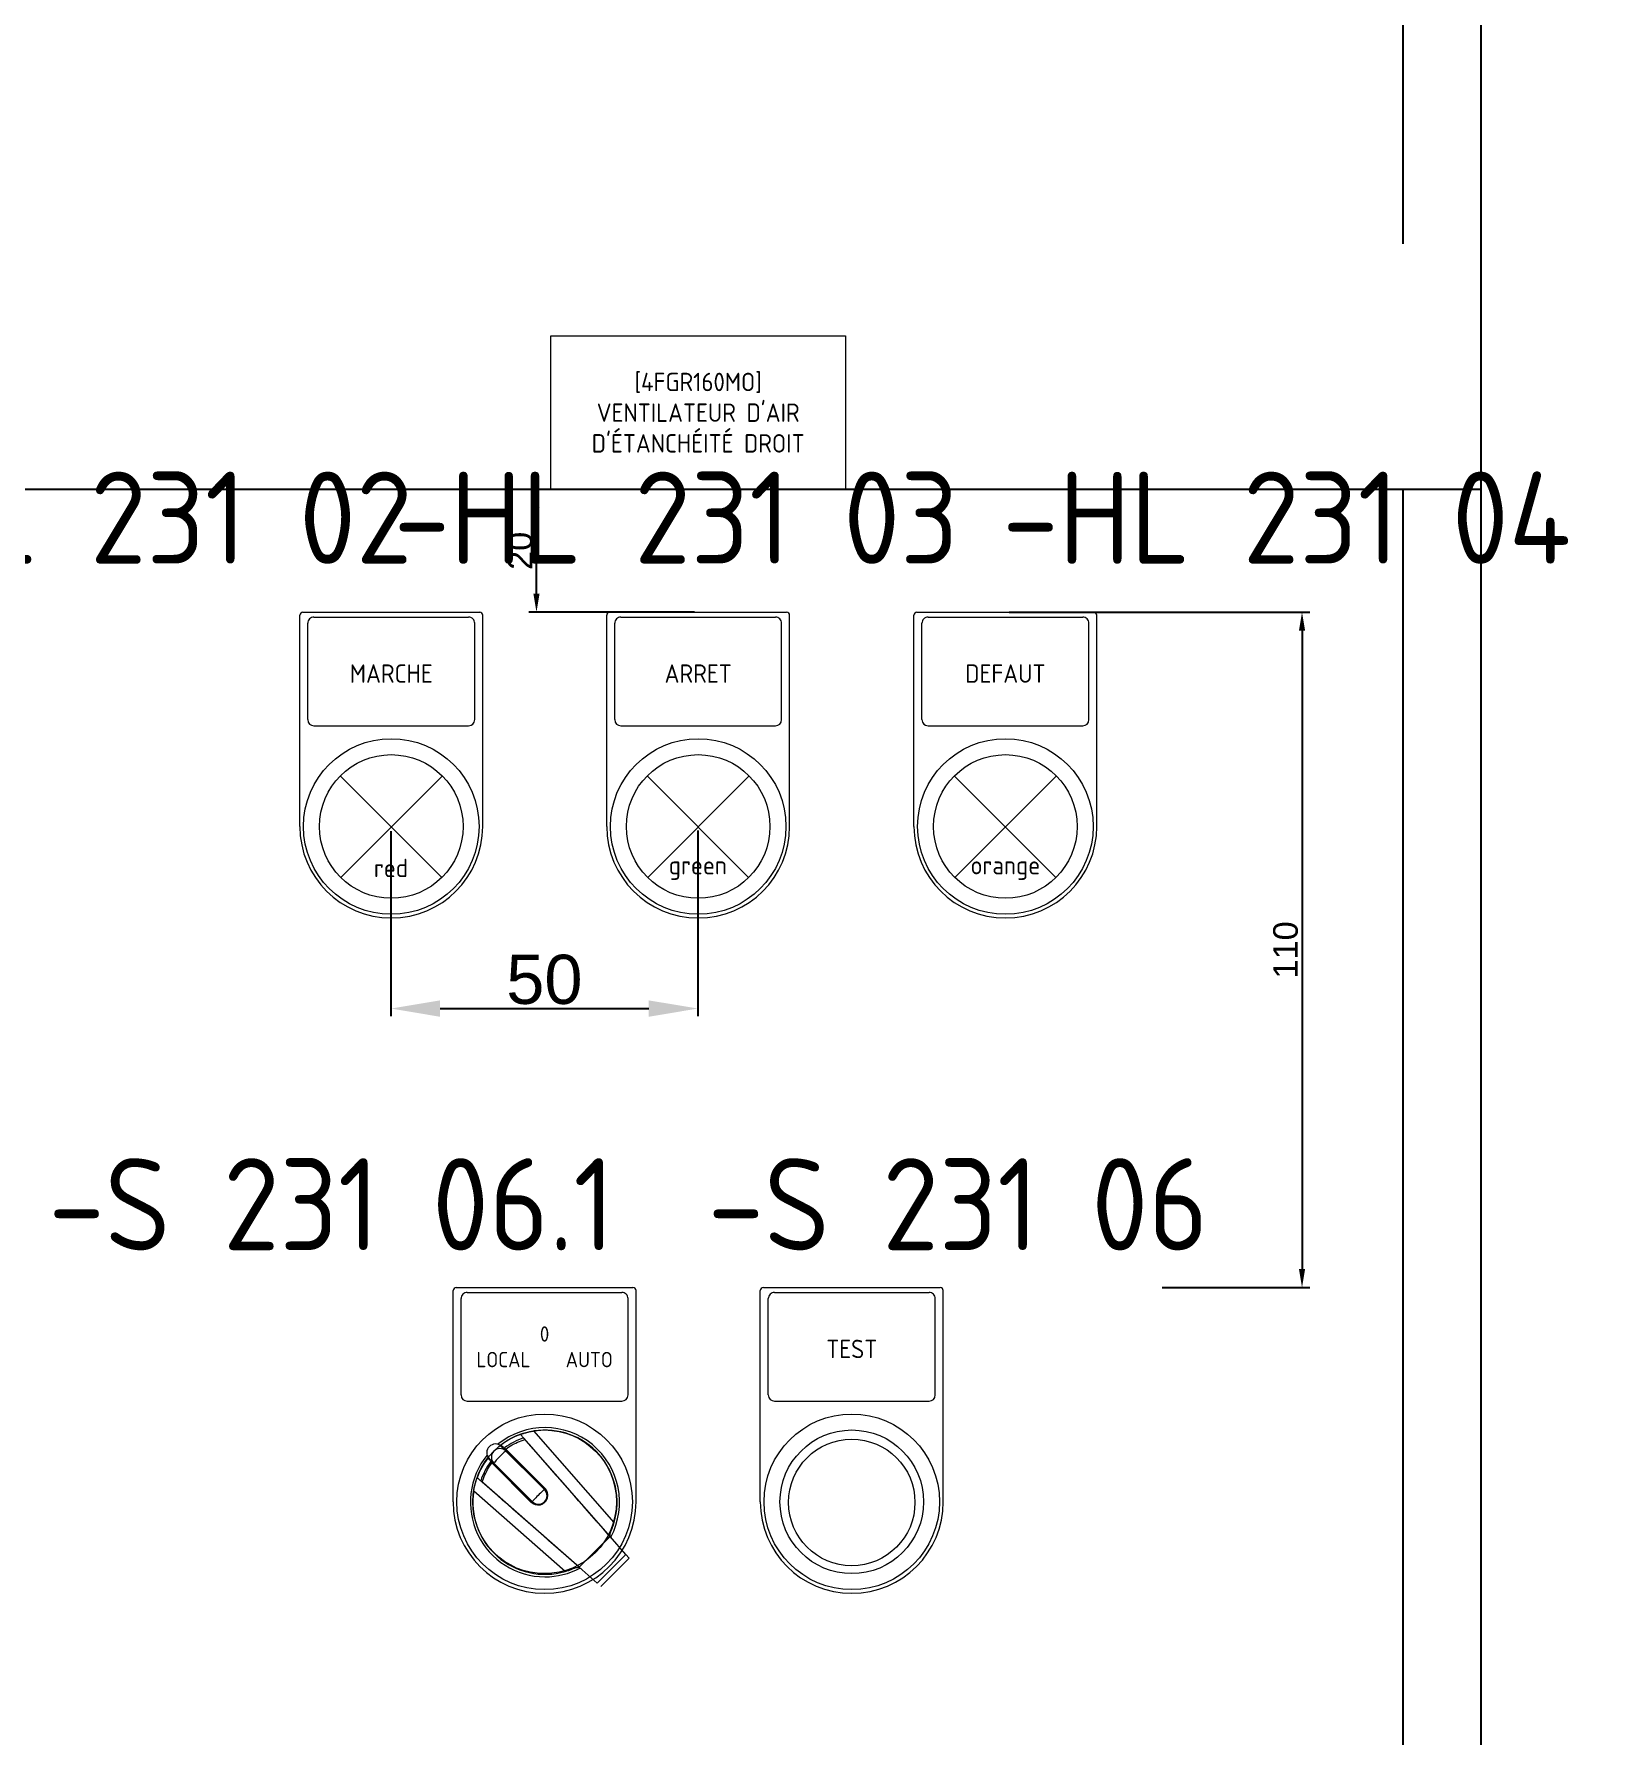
# Model space of a CAD drawing. Header units: millimetres. Extents: x 37984 to 70752, y 14140 to 37584.
# Drawn here: x 39697.5 to 39951.1, y 23716.4 to 23993.6 of the extents above; entities that cross this region are included whole.
import ezdxf
from ezdxf.enums import TextEntityAlignment as Align

# ---------------------------------------------------------------- set-up
doc = ezdxf.new("R2010")
doc.units = ezdxf.units.MM
doc.set_wipeout_variables(frame=1)
doc.layers.add('! NO PLOT !', color=7, linetype='Continuous', true_color=0xff75dd, plot=False)
doc.layers.add('000-PI-Oprema', color=30, linetype='Continuous', lineweight=5)
doc.layers.add('000-PI-ORMAR', color=2, linetype='Continuous')
doc.layers.add('000-PI_TEXT', color=7, linetype='Continuous')
doc.styles.add('PI0', font='isocpeur.ttf', dxfattribs={"width": 0.9})
doc.styles.get("Standard").update_dxf_attribs({"font": 'arial.ttf'})
doc.dimstyles.new('ISO-25', dxfattribs={"dimtxt": 4, "dimasz": 3, "dimexe": 1.25, "dimexo": 0.625, "dimtad": 1, "dimtxsty": 'Standard', "dimcen": 3, "dimadec": 0, "dimazin": 0, "dimtfac": 1, "dimtmove": 0, "dimatfit": 3, "dimfxl": 1, "dimarcsym": 0})
doc.dimstyles.new('ISO-25-lb', dxfattribs={"dimtxt": 8, "dimasz": 8, "dimexe": 1.25, "dimexo": 0.625, "dimtad": 1, "dimtxsty": 'Standard', "dimcen": 5, "dimadec": 0, "dimazin": 0, "dimtfac": 1, "dimtmove": 0, "dimatfit": 3, "dimfxl": 1, "dimarcsym": 0})

# ---------------------------------------------------------------- blocks, each defined once
blk = doc.blocks.new('podloska')
at = {"layer": '000-PI-Oprema'}
for p, q in [((43279.2, 39098.35), (43308, 39098.35)), ((43278.7, 39063.45), (43278.7, 39097.85)), ((43280, 39080.85), (43280, 39096.55)), ((43281, 39097.55), (43306.2, 39097.55)), ((43307.2, 39080.85), (43307.2, 39096.55)), ((43308.5, 39063.45), (43308.5, 39097.85)), ((43281, 39079.85), (43306.2, 39079.85))]:
    blk.add_line(p, q, dxfattribs=at)
blk.add_circle((43293.6, 39063.45), 14.3, dxfattribs=at)
at = {"layer": '000-PI-Oprema', "ltscale": 0.25}
blk.add_circle((43293.6, 39063.45), 11.7, dxfattribs=at)
at = {"layer": '000-PI-Oprema'}
for centre, radius, start, end in [((43279.2, 39097.85), 0.5, 90, 179.9998), ((43308, 39097.85), 0.5, 0.0002, 90), ((43281, 39096.55), 1, 90, 180.0001), ((43306.2, 39096.55), 1, 359.9999, 90), ((43281, 39080.85), 1, 180, 270), ((43306.2, 39080.85), 1, 270, 0), ((43293.6, 39063.45), 14.9, 180, 0)]:
    blk.add_arc(centre, radius, start, end, dxfattribs=at)
blk = doc.blocks.new('*D572')
at = {"layer": '! NO PLOT !', "color": 0, "linetype": 'Continuous', "lineweight": -2, "ltscale": 0.25, "transparency": 16777216}
for p, q in [((39755.63, 23863.73), (39755.63, 23833.6)), ((39805.63, 23863.83), (39805.63, 23833.6)), ((39763.63, 23834.85), (39797.63, 23834.85))]:
    blk.add_line(p, q, dxfattribs=at)
at = {"layer": '! NO PLOT !', "color": 0, "ltscale": 0.25, "transparency": 16777216}
for points in [[(39763.63, 23836.18), (39763.63, 23833.51), (39755.63, 23834.85)], [(39797.63, 23836.18), (39797.63, 23833.51), (39805.63, 23834.85)]]:
    blk.add_solid(points, dxfattribs=at)
at = {"layer": 'Defpoints', "color": 0, "ltscale": 0.25, "transparency": 16777216}
for p in [(39755.63, 23864.35), (39805.63, 23864.45), (39805.63, 23834.85)]:
    blk.add_point(p, dxfattribs=at)
at = {"layer": '! NO PLOT !', "color": 0, "ltscale": 0.25, "transparency": 16777216, "insert": (39780.63, 23839.55), "char_height": 8, "attachment_point": 5}
blk.add_mtext('50', dxfattribs=at)
blk = doc.blocks.new('*D571')
at = {"layer": '! NO PLOT !', "color": 0, "lineweight": -2, "ltscale": 0.25, "transparency": 16777216}
for p, q in [((39856.36, 23899.4), (39905.32, 23899.4)), ((39904.07, 23896.4), (39904.07, 23792.4)), ((39881.28, 23789.4), (39905.32, 23789.4))]:
    blk.add_line(p, q, dxfattribs=at)
at = {"layer": '! NO PLOT !', "color": 0, "ltscale": 0.25, "transparency": 16777216}
for points in [[(39903.57, 23896.4), (39904.57, 23896.4), (39904.07, 23899.4)], [(39903.57, 23792.4), (39904.57, 23792.4), (39904.07, 23789.4)]]:
    blk.add_solid(points, dxfattribs=at)
at = {"layer": 'Defpoints', "color": 0, "ltscale": 0.25, "transparency": 16777216}
for p in [(39855.73, 23899.4), (39880.66, 23789.4), (39904.07, 23789.4)]:
    blk.add_point(p, dxfattribs=at)
at = {"layer": '! NO PLOT !', "color": 0, "ltscale": 0.25, "transparency": 16777216, "insert": (39901.4, 23844.4), "char_height": 4, "attachment_point": 5, "rotation": 90}
blk.add_mtext('110', dxfattribs=at)
blk = doc.blocks.new('*D576')
at = {"layer": '! NO PLOT !', "color": 0, "lineweight": -2, "ltscale": 0.25, "transparency": 16777216}
for p, q in [((39805.06, 23919.4), (39778.09, 23919.4)), ((39779.34, 23902.4), (39779.34, 23916.4)), ((39805.06, 23899.4), (39778.09, 23899.4))]:
    blk.add_line(p, q, dxfattribs=at)
at = {"layer": '! NO PLOT !', "color": 0, "ltscale": 0.25, "transparency": 16777216}
for points in [[(39778.84, 23916.4), (39779.84, 23916.4), (39779.34, 23919.4)], [(39778.84, 23902.4), (39779.84, 23902.4), (39779.34, 23899.4)]]:
    blk.add_solid(points, dxfattribs=at)
at = {"layer": 'Defpoints', "color": 0, "ltscale": 0.25, "transparency": 16777216}
for p in [(39779.34, 23919.4), (39805.68, 23919.4), (39805.68, 23899.4)]:
    blk.add_point(p, dxfattribs=at)
at = {"layer": '! NO PLOT !', "color": 0, "ltscale": 0.25, "transparency": 16777216, "insert": (39776.67, 23909.4), "char_height": 4, "attachment_point": 5, "rotation": 90}
blk.add_mtext('20', dxfattribs=at)

msp = doc.modelspace()

# ---------------------------------------------------------------- wipeouts: each hides what was drawn before it
msp.add_wipeout([(39609.672, 24763.904), (40001.672, 24763.904), (40001.672, 22766.904), (39609.672, 22766.904)]).dxf.layer = '000-PI-ORMAR'

# ---------------------------------------------------------------- next in the draw order: linework, layer by layer
at = {"layer": '! NO PLOT !'}
msp.add_line((39933.184, 24684.154), (39933.184, 22854.154), dxfattribs=at)
at = {"layer": '! NO PLOT !', "ltscale": 0.25}
for p, q in [((39920.511, 24179.404), (39920.511, 23959.404)), ((39933.184, 23919.404), (39678.184, 23919.404)), ((39920.511, 23919.404), (39920.511, 23699.404))]:
    msp.add_line(p, q, dxfattribs=at)
at = {"layer": '000-PI-Oprema'}
for p, q in [((39747.361, 23872.727), (39763.907, 23856.181)), ((39764.007, 23872.727), (39747.461, 23856.181)), ((39797.361, 23872.727), (39813.907, 23856.181)), ((39814.007, 23872.727), (39797.461, 23856.181)), ((39847.411, 23872.727), (39863.957, 23856.181)), ((39864.057, 23872.727), (39847.511, 23856.181)), ((39776.735, 23765.491), (39776.738, 23765.492)), ((39776.739, 23765.487), (39776.735, 23765.491)), ((39776.738, 23765.492), (39776.746, 23765.495)), ((39776.751, 23765.473), (39776.739, 23765.487)), ((39776.746, 23765.495), (39776.76, 23765.5)), ((39776.771, 23765.45), (39776.751, 23765.473)), ((39776.76, 23765.5), (39776.781, 23765.507)), ((39776.8, 23765.416), (39776.771, 23765.45)), ((39776.781, 23765.507), (39776.807, 23765.517)), ((39776.807, 23765.517), (39776.839, 23765.528)), ((39776.839, 23765.528), (39776.877, 23765.541)), ((39776.877, 23765.541), (39776.92, 23765.556)), ((39776.92, 23765.556), (39776.969, 23765.573)), ((39776.969, 23765.573), (39777.023, 23765.591)), ((39777.023, 23765.591), (39777.081, 23765.61)), ((39777.081, 23765.61), (39777.144, 23765.63)), ((39777.144, 23765.63), (39777.211, 23765.651)), ((39777.211, 23765.651), (39777.28, 23765.673)), ((39777.28, 23765.673), (39777.353, 23765.695)), ((39777.353, 23765.695), (39777.43, 23765.718)), ((39777.43, 23765.718), (39777.511, 23765.741)), ((39777.511, 23765.741), (39777.596, 23765.765)), ((39777.596, 23765.765), (39777.685, 23765.789)), ((39777.685, 23765.789), (39777.778, 23765.814)), ((39777.778, 23765.814), (39777.873, 23765.838)), ((39777.873, 23765.838), (39777.971, 23765.862)), ((39777.971, 23765.862), (39778.072, 23765.886)), ((39778.072, 23765.886), (39778.174, 23765.909)), ((39778.174, 23765.909), (39778.278, 23765.932)), ((39778.278, 23765.932), (39778.383, 23765.953)), ((39778.383, 23765.953), (39778.488, 23765.974)), ((39778.488, 23765.974), (39778.594, 23765.994)), ((39778.594, 23765.994), (39778.699, 23766.013)), ((39778.699, 23766.013), (39778.804, 23766.031)), ((39778.804, 23766.031), (39778.907, 23766.048)), ((39791.999, 23751.129), (39778.907, 23766.048)), ((39773.549, 23763.736), (39773.545, 23763.74)), ((39773.561, 23763.724), (39773.549, 23763.736)), ((39773.582, 23763.704), (39773.561, 23763.724)), ((39773.611, 23763.674), (39773.582, 23763.704)), ((39780.657, 23756.487), (39773.609, 23763.535)), ((39773.649, 23763.636), (39773.611, 23763.674)), ((39773.894, 23763.391), (39773.649, 23763.636)), ((39773.979, 23763.306), (39773.894, 23763.391)), ((39774.073, 23763.212), (39773.979, 23763.306)), ((39781.034, 23756.252), (39774.073, 23763.212)), ((39774.193, 23763.234), (39774.14, 23763.287)), ((39774.22, 23763.206), (39774.193, 23763.234)), ((39774.249, 23763.178), (39774.22, 23763.206)), ((39774.337, 23763.09), (39774.249, 23763.178)), ((39774.337, 23763.09), (39774.596, 23763.274)), ((39780.711, 23756.716), (39774.337, 23763.09)), ((39774.596, 23763.274), (39774.861, 23763.451)), ((39774.861, 23763.451), (39775.132, 23763.619)), ((39775.132, 23763.619), (39775.407, 23763.78)), ((39775.407, 23763.78), (39775.688, 23763.932)), ((39775.688, 23763.932), (39775.973, 23764.076)), ((39775.973, 23764.076), (39776.262, 23764.211)), ((39776.262, 23764.211), (39776.556, 23764.337)), ((39776.556, 23764.337), (39776.854, 23764.455)), ((39776.838, 23765.373), (39776.8, 23765.416)), ((39776.885, 23765.319), (39776.838, 23765.373)), ((39776.854, 23764.455), (39777.155, 23764.563)), ((39776.942, 23765.255), (39776.885, 23765.319)), ((39777.008, 23765.18), (39776.942, 23765.255)), ((39777.083, 23765.094), (39777.008, 23765.18)), ((39777.168, 23764.997), (39777.083, 23765.094)), ((39777.155, 23764.563), (39777.46, 23764.663)), ((39777.262, 23764.89), (39777.168, 23764.997)), ((39777.276, 23764.872), (39777.248, 23764.904)), ((39791.001, 23749.234), (39777.262, 23764.89)), ((39777.305, 23764.839), (39777.276, 23764.872)), ((39777.335, 23764.806), (39777.305, 23764.839)), ((39777.365, 23764.771), (39777.335, 23764.806)), ((39777.396, 23764.736), (39777.365, 23764.771)), ((39777.428, 23764.7), (39777.396, 23764.736)), ((39777.46, 23764.663), (39777.428, 23764.7)), ((39778.19, 23763.831), (39777.46, 23764.663)), ((39778.92, 23762.999), (39778.19, 23763.831)), ((39779.65, 23762.167), (39778.92, 23762.999)), ((39771.384, 23759.756), (39771.544, 23760.032)), ((39771.428, 23761.615), (39771.424, 23761.619)), ((39771.44, 23761.603), (39771.428, 23761.615)), ((39771.46, 23761.582), (39771.44, 23761.603)), ((39771.49, 23761.553), (39771.46, 23761.582)), ((39771.528, 23761.515), (39771.49, 23761.553)), ((39771.575, 23761.468), (39771.528, 23761.515)), ((39771.544, 23760.032), (39771.713, 23760.303)), ((39771.631, 23761.411), (39771.575, 23761.468)), ((39779.137, 23754.047), (39771.629, 23761.555)), ((39771.697, 23761.345), (39771.631, 23761.411)), ((39771.773, 23761.27), (39771.697, 23761.345)), ((39771.713, 23760.303), (39771.89, 23760.568)), ((39771.858, 23761.185), (39771.773, 23761.27)), ((39771.952, 23761.091), (39771.858, 23761.185)), ((39771.958, 23760.944), (39771.877, 23761.024)), ((39771.89, 23760.568), (39772.074, 23760.827)), ((39778.912, 23754.13), (39771.952, 23761.091)), ((39771.986, 23760.915), (39771.958, 23760.944)), ((39772.074, 23760.827), (39771.986, 23760.915)), ((39778.448, 23754.453), (39772.074, 23760.827)), ((39780.38, 23761.336), (39779.65, 23762.167)), ((39781.109, 23760.504), (39780.38, 23761.336)), ((39781.839, 23759.673), (39781.109, 23760.504)), ((39769.278, 23757.092), (39769.302, 23757.192)), ((39769.302, 23757.192), (39769.326, 23757.291)), ((39769.326, 23757.291), (39769.35, 23757.386)), ((39769.35, 23757.386), (39769.375, 23757.478)), ((39769.375, 23757.478), (39769.399, 23757.567)), ((39769.399, 23757.567), (39769.423, 23757.653)), ((39769.423, 23757.653), (39769.446, 23757.734)), ((39769.446, 23757.734), (39769.469, 23757.811)), ((39769.469, 23757.811), (39769.491, 23757.883)), ((39769.491, 23757.883), (39769.512, 23757.953)), ((39769.512, 23757.953), (39769.534, 23758.02)), ((39769.534, 23758.02), (39769.554, 23758.082)), ((39769.554, 23758.082), (39769.573, 23758.141)), ((39769.573, 23758.141), (39769.591, 23758.195)), ((39769.591, 23758.195), (39769.608, 23758.244)), ((39769.608, 23758.244), (39769.623, 23758.287)), ((39769.623, 23758.287), (39769.636, 23758.325)), ((39769.636, 23758.325), (39769.647, 23758.357)), ((39769.647, 23758.357), (39769.656, 23758.383)), ((39769.656, 23758.383), (39769.664, 23758.403)), ((39769.664, 23758.403), (39769.669, 23758.418)), ((39769.669, 23758.418), (39769.672, 23758.426)), ((39769.672, 23758.426), (39769.673, 23758.429)), ((39769.677, 23758.425), (39769.673, 23758.429)), ((39769.691, 23758.413), (39769.677, 23758.425)), ((39769.714, 23758.393), (39769.691, 23758.413)), ((39769.747, 23758.364), (39769.714, 23758.393)), ((39769.791, 23758.326), (39769.747, 23758.364)), ((39769.844, 23758.278), (39769.791, 23758.326)), ((39769.909, 23758.222), (39769.844, 23758.278)), ((39769.984, 23758.156), (39769.909, 23758.222)), ((39770.07, 23758.081), (39769.984, 23758.156)), ((39770.166, 23757.996), (39770.07, 23758.081)), ((39770.274, 23757.902), (39770.166, 23757.996)), ((39770.292, 23757.888), (39770.26, 23757.916)), ((39785.93, 23744.163), (39770.274, 23757.902)), ((39770.324, 23757.859), (39770.292, 23757.888)), ((39770.358, 23757.829), (39770.324, 23757.859)), ((39770.393, 23757.799), (39770.358, 23757.829)), ((39770.428, 23757.768), (39770.393, 23757.799)), ((39770.464, 23757.736), (39770.428, 23757.768)), ((39770.501, 23757.704), (39770.464, 23757.736)), ((39770.501, 23757.704), (39770.601, 23758.009)), ((39771.333, 23756.974), (39770.501, 23757.704)), ((39770.601, 23758.009), (39770.709, 23758.31)), ((39770.709, 23758.31), (39770.827, 23758.607)), ((39770.827, 23758.607), (39770.953, 23758.901)), ((39770.953, 23758.901), (39771.088, 23759.191)), ((39771.088, 23759.191), (39771.232, 23759.476)), ((39771.232, 23759.476), (39771.384, 23759.756)), ((39782.568, 23758.842), (39781.839, 23759.673)), ((39783.298, 23758.01), (39782.568, 23758.842)), ((39784.756, 23756.348), (39783.298, 23758.01)), ((39769.116, 23756.257), (39769.133, 23756.36)), ((39784.034, 23743.165), (39769.116, 23756.257)), ((39769.133, 23756.36), (39769.151, 23756.464)), ((39769.151, 23756.464), (39769.169, 23756.57)), ((39769.169, 23756.57), (39769.189, 23756.675)), ((39769.189, 23756.675), (39769.21, 23756.781)), ((39769.21, 23756.781), (39769.232, 23756.886)), ((39769.232, 23756.886), (39769.255, 23756.99)), ((39769.255, 23756.99), (39769.278, 23757.092)), ((39772.165, 23756.244), (39771.333, 23756.974)), ((39772.997, 23755.514), (39772.165, 23756.244)), ((39773.828, 23754.784), (39772.997, 23755.514)), ((39774.66, 23754.054), (39773.828, 23754.784)), ((39778.5, 23754.404), (39778.448, 23754.453)), ((39778.554, 23754.356), (39778.5, 23754.404)), ((39780.605, 23754.356), (39780.659, 23754.404)), ((39781.117, 23756.027), (39780.657, 23756.487)), ((39780.659, 23754.404), (39780.711, 23754.453)), ((39780.76, 23756.664), (39780.711, 23756.716)), ((39780.711, 23754.453), (39780.76, 23754.505)), ((39780.807, 23756.61), (39780.76, 23756.664)), ((39780.76, 23754.505), (39780.807, 23754.559)), ((39780.852, 23756.554), (39780.807, 23756.61)), ((39780.807, 23754.559), (39780.852, 23754.615)), ((39780.894, 23756.496), (39780.852, 23756.554)), ((39780.852, 23754.615), (39780.894, 23754.673)), ((39780.934, 23756.436), (39780.894, 23756.496)), ((39780.894, 23754.673), (39780.934, 23754.733)), ((39780.971, 23756.374), (39780.934, 23756.436)), ((39780.934, 23754.733), (39780.971, 23754.795)), ((39781.005, 23756.311), (39780.971, 23756.374)), ((39780.971, 23754.795), (39781.005, 23754.858)), ((39781.036, 23756.246), (39781.005, 23756.311)), ((39781.005, 23754.858), (39781.036, 23754.923)), ((39781.064, 23756.18), (39781.036, 23756.246)), ((39781.036, 23754.923), (39781.064, 23754.989)), ((39781.089, 23756.113), (39781.064, 23756.18)), ((39781.064, 23754.989), (39781.089, 23755.056)), ((39781.112, 23756.045), (39781.089, 23756.113)), ((39781.089, 23755.056), (39781.112, 23755.125)), ((39781.131, 23755.976), (39781.112, 23756.045)), ((39781.112, 23755.125), (39781.131, 23755.194)), ((39781.147, 23755.906), (39781.131, 23755.976)), ((39781.131, 23755.194), (39781.147, 23755.264)), ((39781.159, 23755.835), (39781.147, 23755.906)), ((39781.147, 23755.264), (39781.16, 23755.334)), ((39781.169, 23755.764), (39781.159, 23755.835)), ((39781.16, 23755.334), (39781.169, 23755.406)), ((39781.176, 23755.692), (39781.169, 23755.764)), ((39781.169, 23755.406), (39781.176, 23755.477)), ((39781.179, 23755.621), (39781.176, 23755.692)), ((39781.176, 23755.477), (39781.179, 23755.549)), ((39781.179, 23755.549), (39781.179, 23755.621)), ((39785.485, 23755.518), (39784.756, 23756.348)), ((39786.214, 23754.687), (39785.485, 23755.518)), ((39786.943, 23753.856), (39786.214, 23754.687)), ((39775.491, 23753.325), (39774.66, 23754.054)), ((39776.322, 23752.595), (39775.491, 23753.325)), ((39777.153, 23751.866), (39776.322, 23752.595)), ((39778.815, 23750.408), (39777.153, 23751.866)), ((39778.61, 23754.312), (39778.554, 23754.356)), ((39778.668, 23754.269), (39778.61, 23754.312)), ((39778.728, 23754.23), (39778.668, 23754.269)), ((39778.79, 23754.193), (39778.728, 23754.23)), ((39778.853, 23754.159), (39778.79, 23754.193)), ((39778.917, 23754.128), (39778.853, 23754.159)), ((39778.984, 23754.1), (39778.917, 23754.128)), ((39779.051, 23754.074), (39778.984, 23754.1)), ((39779.119, 23754.052), (39779.051, 23754.074)), ((39779.188, 23754.033), (39779.119, 23754.052)), ((39779.258, 23754.017), (39779.188, 23754.033)), ((39779.329, 23754.004), (39779.258, 23754.017)), ((39779.4, 23753.995), (39779.329, 23754.004)), ((39779.472, 23753.988), (39779.4, 23753.995)), ((39779.543, 23753.985), (39779.472, 23753.988)), ((39779.615, 23753.985), (39779.543, 23753.985)), ((39779.615, 23753.985), (39779.687, 23753.988)), ((39779.687, 23753.988), (39779.758, 23753.995)), ((39779.758, 23753.995), (39779.829, 23754.004)), ((39779.829, 23754.004), (39779.9, 23754.017)), ((39779.9, 23754.017), (39779.97, 23754.033)), ((39779.97, 23754.033), (39780.039, 23754.052)), ((39780.039, 23754.052), (39780.108, 23754.074)), ((39780.108, 23754.074), (39780.175, 23754.1)), ((39780.175, 23754.1), (39780.241, 23754.128)), ((39780.241, 23754.128), (39780.306, 23754.159)), ((39780.306, 23754.159), (39780.369, 23754.193)), ((39780.369, 23754.193), (39780.43, 23754.23)), ((39780.43, 23754.23), (39780.49, 23754.269)), ((39780.49, 23754.269), (39780.548, 23754.312)), ((39780.548, 23754.312), (39780.605, 23754.356)), ((39787.672, 23753.026), (39786.943, 23753.856)), ((39789.129, 23751.365), (39787.672, 23753.026)), ((39779.646, 23749.678), (39778.815, 23750.408)), ((39780.477, 23748.949), (39779.646, 23749.678)), ((39781.308, 23748.221), (39780.477, 23748.949)), ((39786.289, 23743.849), (39791.314, 23748.875)), ((39786.293, 23743.844), (39791.32, 23748.871)), ((39789.858, 23750.535), (39789.129, 23751.365)), ((39791.314, 23748.875), (39789.858, 23750.535)), ((39790.174, 23750.175), (39790.175, 23750.176)), ((39791, 23749.233), (39791.001, 23749.234)), ((39791.32, 23748.871), (39791.001, 23749.234)), ((39793.893, 23745.939), (39791.32, 23748.871)), ((39791.334, 23749.166), (39791.337, 23749.229)), ((39791.336, 23749.103), (39791.334, 23749.166)), ((39791.344, 23749.042), (39791.336, 23749.103)), ((39791.337, 23749.229), (39791.345, 23749.294)), ((39791.357, 23748.981), (39791.344, 23749.042)), ((39791.345, 23749.294), (39791.358, 23749.359)), ((39791.375, 23748.922), (39791.357, 23748.981)), ((39791.358, 23749.359), (39791.375, 23749.426)), ((39791.375, 23749.426), (39791.396, 23749.495)), ((39791.398, 23748.863), (39791.375, 23748.922)), ((39791.396, 23749.495), (39791.422, 23749.565)), ((39791.427, 23748.803), (39791.398, 23748.863)), ((39791.422, 23749.565), (39791.45, 23749.638)), ((39791.45, 23749.638), (39791.482, 23749.713)), ((39791.482, 23749.713), (39791.556, 23749.883)), ((39791.556, 23749.883), (39791.632, 23750.07)), ((39791.632, 23750.07), (39791.71, 23750.27)), ((39791.71, 23750.27), (39791.788, 23750.48)), ((39791.788, 23750.48), (39791.863, 23750.696)), ((39791.863, 23750.696), (39791.934, 23750.914)), ((39791.934, 23750.914), (39791.999, 23751.129)), ((39782.138, 23747.492), (39781.308, 23748.221)), ((39784.629, 23745.306), (39782.138, 23747.492)), ((39791.461, 23748.744), (39791.427, 23748.803)), ((39791.499, 23748.684), (39791.461, 23748.744)), ((39791.543, 23748.624), (39791.499, 23748.684)), ((39791.591, 23748.564), (39791.543, 23748.624)), ((39791.643, 23748.503), (39791.591, 23748.564)), ((39784.309, 23743.249), (39784.448, 23743.295)), ((39784.448, 23743.295), (39784.586, 23743.342)), ((39784.586, 23743.342), (39784.722, 23743.39)), ((39786.289, 23743.849), (39784.629, 23745.306)), ((39784.722, 23743.39), (39784.856, 23743.439)), ((39784.856, 23743.439), (39784.986, 23743.489)), ((39784.986, 23743.489), (39785.111, 23743.539)), ((39784.988, 23744.989), (39784.989, 23744.99)), ((39785.111, 23743.539), (39785.231, 23743.588)), ((39785.231, 23743.588), (39785.345, 23743.636)), ((39785.345, 23743.636), (39785.451, 23743.682)), ((39785.451, 23743.682), (39785.525, 23743.713)), ((39785.525, 23743.713), (39785.598, 23743.742)), ((39785.598, 23743.742), (39785.669, 23743.767)), ((39785.669, 23743.767), (39785.738, 23743.789)), ((39785.738, 23743.789), (39785.806, 23743.806)), ((39785.806, 23743.806), (39785.871, 23743.819)), ((39785.871, 23743.819), (39785.935, 23743.827)), ((39785.93, 23744.163), (39785.931, 23744.164)), ((39786.293, 23743.844), (39785.93, 23744.163)), ((39785.935, 23743.827), (39785.998, 23743.83)), ((39786.06, 23743.827), (39785.998, 23743.83)), ((39786.122, 23743.82), (39786.06, 23743.827)), ((39786.183, 23743.807), (39786.122, 23743.82)), ((39786.243, 23743.789), (39786.183, 23743.807)), ((39786.302, 23743.765), (39786.243, 23743.789)), ((39789.225, 23741.271), (39786.293, 23743.844)), ((39786.361, 23743.737), (39786.302, 23743.765)), ((39786.42, 23743.703), (39786.361, 23743.737)), ((39786.479, 23743.664), (39786.42, 23743.703)), ((39786.539, 23743.621), (39786.479, 23743.664)), ((39786.6, 23743.573), (39786.539, 23743.621)), ((39786.661, 23743.521), (39786.6, 23743.573)), ((39789.225, 23741.271), (39793.893, 23745.939)), ((39789.848, 23740.724), (39794.44, 23745.316)), ((39794.44, 23745.316), (39793.893, 23745.939)), ((39784.034, 23743.165), (39784.171, 23743.206)), ((39784.171, 23743.206), (39784.309, 23743.249))]:
    msp.add_line(p, q, dxfattribs=at)
msp.add_lwpolyline([(39781.684, 23944.404), (39829.684, 23944.404), (39829.684, 23919.404), (39781.684, 23919.404)], close=True, dxfattribs=at)
for points in [[(39773.131, 23763.849), (39772.882, 23763.911), (39772.623, 23763.924), (39772.363, 23763.887), (39772.111, 23763.8), (39771.877, 23763.668), (39771.669, 23763.495), (39771.496, 23763.287), (39771.364, 23763.053), (39771.277, 23762.801), (39771.24, 23762.541), (39771.252, 23762.281), (39771.315, 23762.033)], [(39774.375, 23762.769), (39774.163, 23762.942), (39773.922, 23763.071), (39773.66, 23763.15), (39773.387, 23763.177), (39773.114, 23763.15), (39772.852, 23763.07), (39772.61, 23762.94), (39772.398, 23762.766), (39772.224, 23762.554), (39772.094, 23762.312), (39772.014, 23762.05), (39771.987, 23761.777), (39772.013, 23761.504), (39772.093, 23761.242), (39772.221, 23761.001), (39772.395, 23760.789)], [(39774.375, 23762.769), (39774.344, 23762.761), (39774.277, 23762.716), (39774.175, 23762.635), (39774.043, 23762.52), (39773.886, 23762.378), (39773.71, 23762.212), (39773.52, 23762.03), (39773.326, 23761.838), (39773.134, 23761.643), (39772.952, 23761.454), (39772.786, 23761.278), (39772.643, 23761.12), (39772.529, 23760.988), (39772.448, 23760.887), (39772.403, 23760.819), (39772.395, 23760.789)], [(39773.609, 23763.535), (39773.386, 23763.716), (39773.131, 23763.849)], [(39771.315, 23762.033), (39771.447, 23761.778), (39771.629, 23761.555)], [(39780.657, 23756.487), (39780.627, 23756.479), (39780.559, 23756.434), (39780.458, 23756.352), (39780.326, 23756.238), (39780.168, 23756.096), (39779.992, 23755.93), (39779.803, 23755.747), (39779.608, 23755.555), (39779.416, 23755.361), (39779.234, 23755.172), (39779.068, 23754.996), (39778.926, 23754.838), (39778.811, 23754.706), (39778.73, 23754.605), (39778.685, 23754.537), (39778.677, 23754.507)], [(39778.677, 23754.507), (39778.889, 23754.333), (39779.131, 23754.204), (39779.393, 23754.125), (39779.666, 23754.098), (39779.939, 23754.125), (39780.201, 23754.205), (39780.443, 23754.334), (39780.655, 23754.509), (39780.829, 23754.721), (39780.959, 23754.963), (39781.039, 23755.225), (39781.066, 23755.498), (39781.039, 23755.771), (39780.96, 23756.033), (39780.831, 23756.275), (39780.657, 23756.487)]]:
    msp.add_lwpolyline(points, dxfattribs=at)
msp.add_circle((39830.709, 23754.404), 10.3, dxfattribs=at)
for centre, radius, start, end in [((39780.725, 23754.439), 12.15, 332.06339, 129.08147), ((39780.725, 23754.439), 11.75, 109.84984, 128.23046), ((39780.725, 23754.439), 11.75, 343.63927, 98.89794), ((39780.725, 23754.439), 11.01, 126.64371, 127.16937), ((39780.711, 23754.453), 11.01, 108.33018, 126.64371), ((39780.725, 23754.439), 11.01, 108.33018, 108.33753), ((39780.725, 23754.439), 12.15, 140.91853, 270), ((39780.725, 23754.439), 11.75, 142.33437, 160.15016), ((39780.711, 23754.453), 11.01, 143.35629, 161.66982), ((39780.725, 23754.439), 11.75, 141.76954, 142.33437), ((39780.725, 23754.439), 11.01, 142.83063, 143.35629), ((39780.725, 23754.439), 11.01, 161.66247, 161.66982), ((39780.725, 23754.439), 11.75, 171.10206, 286.36073), ((39780.725, 23754.439), 12.15, 270, 297.93658)]:
    msp.add_arc(centre, radius, start, end, dxfattribs=at)

# ---------------------------------------------------------------- next in the draw order: block references
for p in [(-3537.912, -15198.947), (-3487.912, -15198.947), (-3437.862, -15198.947), (-3512.937, -15308.947), (-3462.887, -15308.947)]:
    msp.add_blockref('podloska', p, dxfattribs=at)

# ---------------------------------------------------------------- next in the draw order: texts
at = {"layer": '! NO PLOT !', "char_height": 3, "width": 27.82747, "attachment_point": 5, "style": 'PI0'}
for s, insert in [('{\\fISOCPEUR|b0|i0|c238|p34;red}', (39755.634, 23857.75)), ('{\\fISOCPEUR|b0|i0|c238|p34;green}', (39805.634, 23857.75)), ('{\\fISOCPEUR|b0|i0|c238|p34;orange}', (39855.734, 23857.75))]:
    msp.add_mtext(s, dxfattribs=dict(at, insert=insert))
at = {"layer": '000-PI_TEXT', "style": 'PI0', "width": 0.9}
for s, p in [('-HL 231 02', (39713.279, 23914.824)), ('-HL 231 03', (39802.087, 23914.824)), ('-HL 231 04', (39901.564, 23914.824)), ('-S 231 06.1', (39745.97, 23802.992)), ('-S 231 06', (39848.019, 23802.992))]:
    msp.add_text(s, height=15, dxfattribs=at).set_placement(p, align=Align.MIDDLE)
at = {"layer": '000-PI_TEXT', "linetype": 'Continuous', "insert": (39781.684, 23931.904), "char_height": 3, "width": 48, "attachment_point": 4, "style": 'PI0'}
msp.add_mtext("\\pxqc;{\\fISOCPEUR|b0|i0|c238|p34;[4FGR160MO]\\PVENTILATEUR D'AIR D'ÉTANCHÉITÉ DROIT}", dxfattribs=at)
at = {"layer": '000-PI_TEXT', "attachment_point": 5, "style": 'PI0'}
for s, insert, char_height, width in [('{\\fISOCPEUR|b0|i0|c238|p34;MARCHE}', (39755.684, 23889.404), 3, 27.82747), ('{\\fISOCPEUR|b0|i0|c238|p34;ARRET}', (39805.684, 23889.404), 3, 27.82747), ('{\\fISOCPEUR|b0|i0|c238|p34;DEFAUT}', (39855.734, 23889.404), 3, 27.82747), ('{\\fISOCPEUR|b0|i0|c238|p34;0}\\PLOCAL    {\\fISOCPEUR|b0|i0|c238|p34;AUTO}', (39780.659, 23779.754), 2.5, 24.5), ('{\\fISOCPEUR|b0|i0|c238|p34;TEST}', (39830.709, 23779.404), 3, 24.5)]:
    msp.add_mtext(s, dxfattribs=dict(at, insert=insert, char_height=char_height, width=width))

# ---------------------------------------------------------------- next in the draw order: dimensions: what is measured, and where the dimension line sits
at = {"layer": '! NO PLOT !', "ltscale": 0.25}
for base, p1, p2, picture, middle in [((39779.336, 23919.404), (39805.684, 23899.404), (39805.684, 23919.404), '*D576', (39776.669, 23909.404)), ((39904.071, 23789.404), (39855.734, 23899.404), (39880.659, 23789.404), '*D571', (39901.404, 23844.404))]:
    dim = msp.add_linear_dim(base=base, p1=p1, p2=p2, angle=90, dimstyle='ISO-25', dxfattribs=at)
    dim.commit()
    dim.dimension.update_dxf_attribs({"geometry": picture, "text_midpoint": middle})
dim = msp.add_linear_dim(base=(39805.634, 23834.845), p1=(39755.634, 23864.354), p2=(39805.634, 23864.454), dimstyle='ISO-25-lb', dxfattribs=at)
dim.commit()
dim.dimension.update_dxf_attribs({"geometry": '*D572', "text_midpoint": (39780.634, 23839.555)})

doc.saveas('drawing.dxf')
